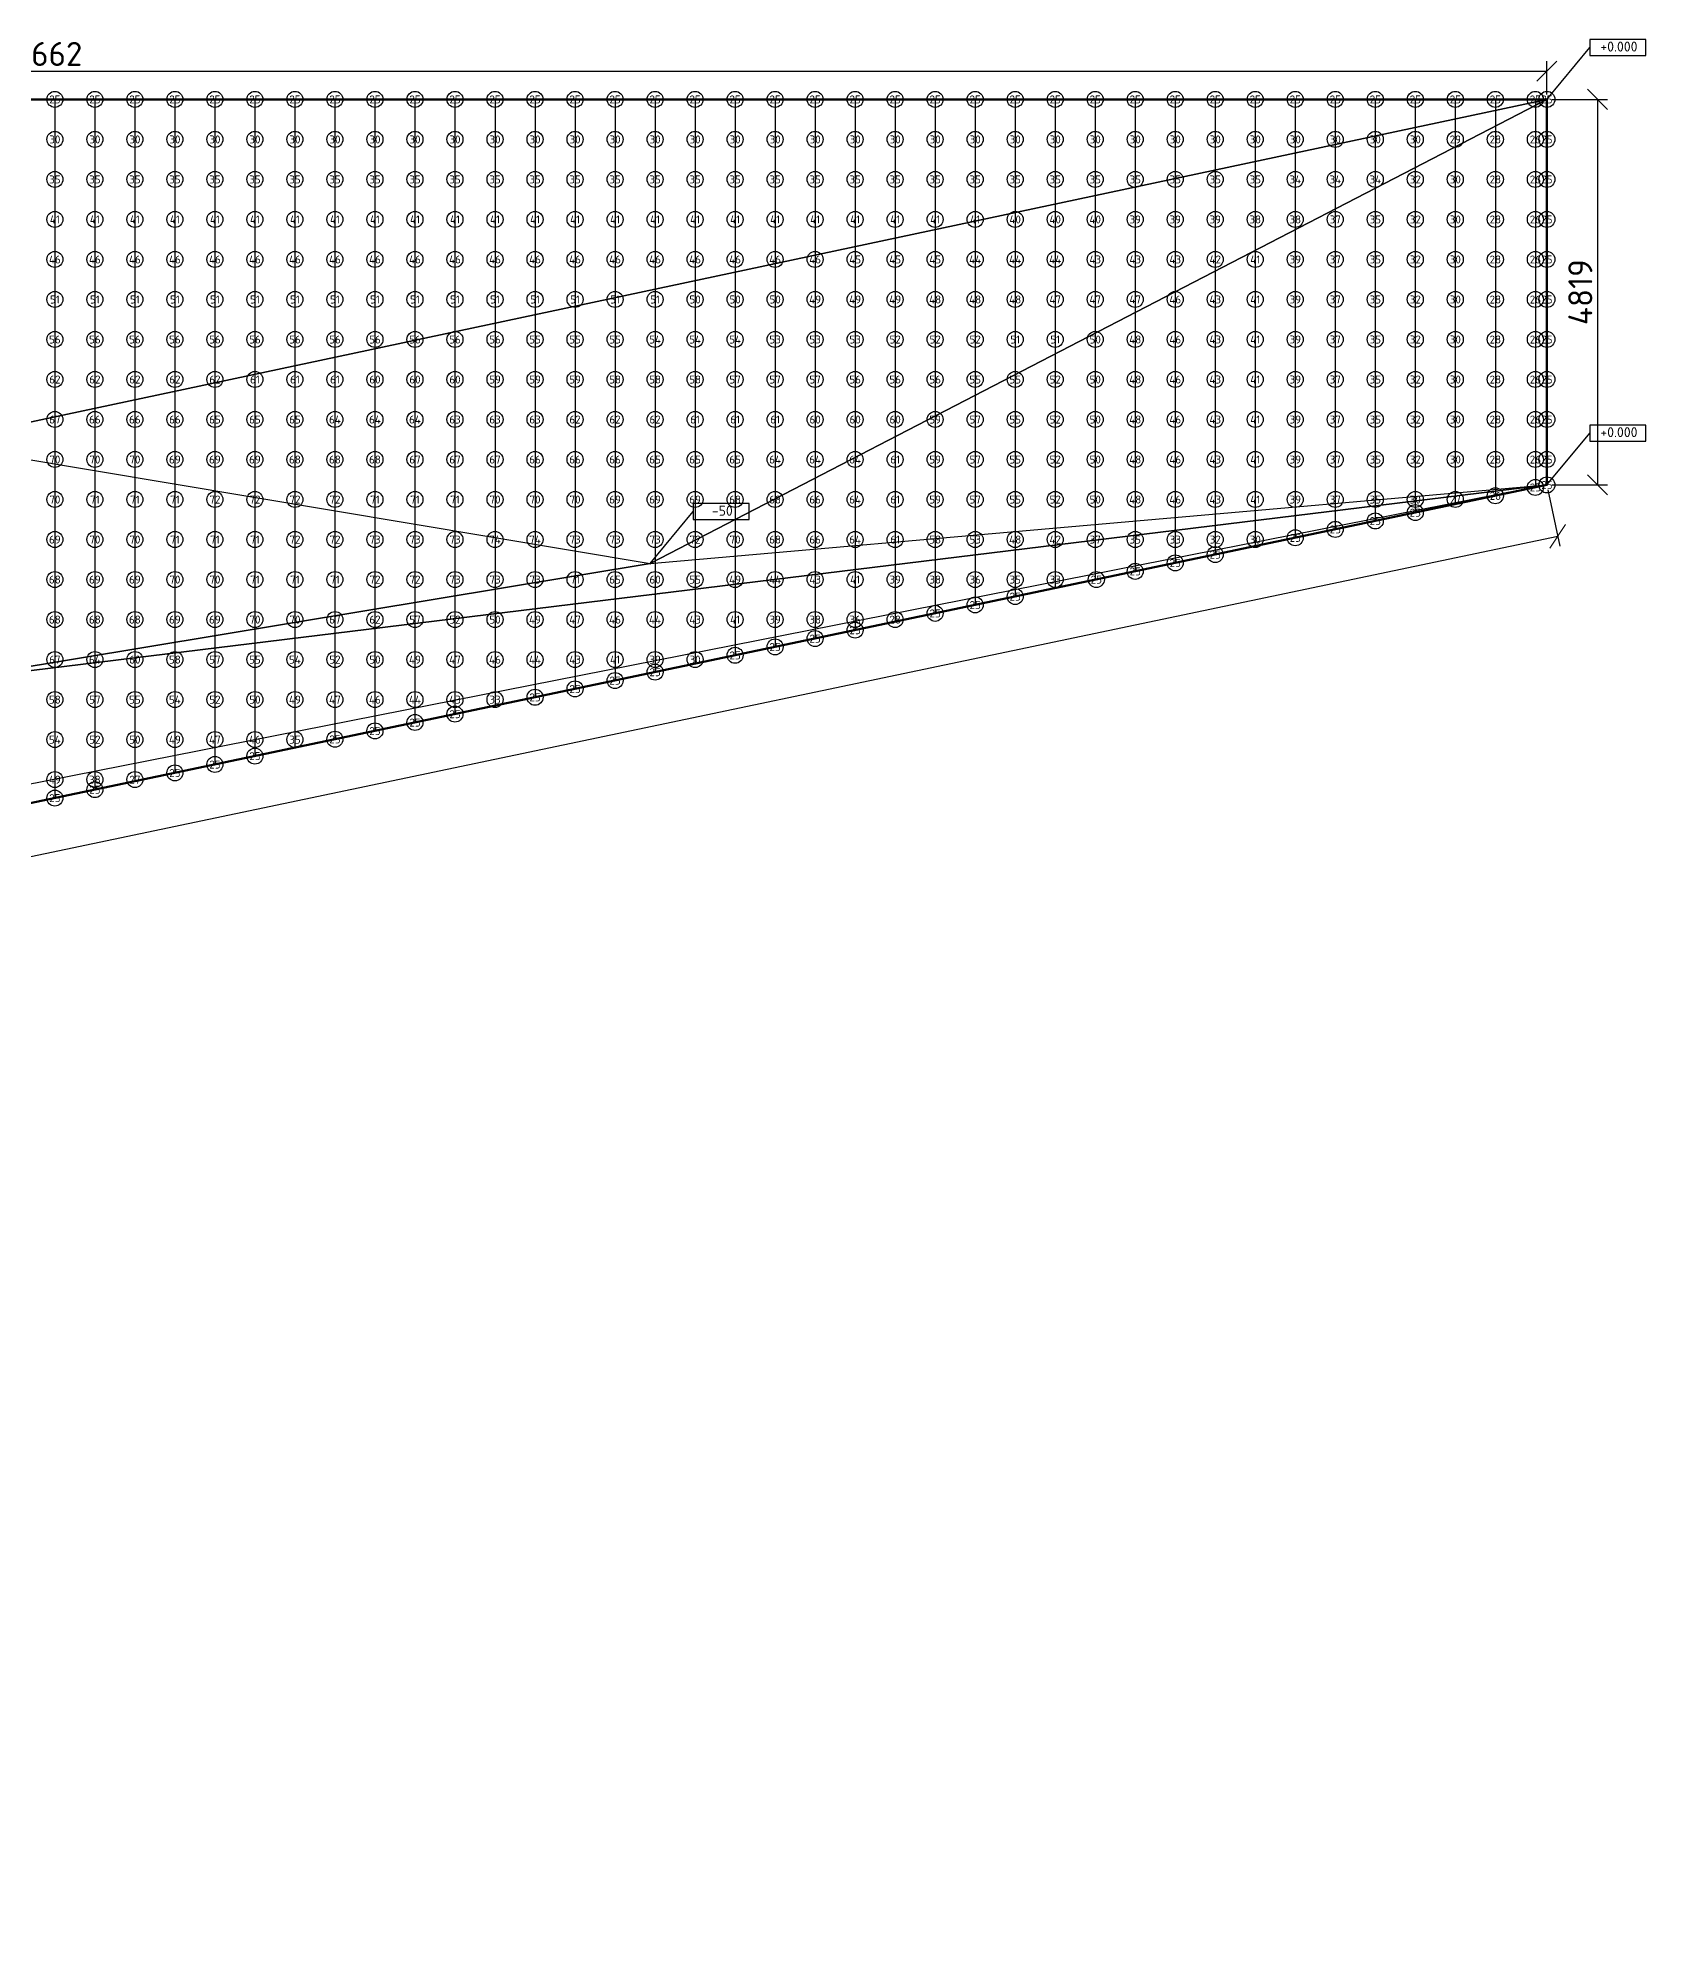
# Model space of a CAD drawing. Header units: millimetres. Extents: x 3543 to 412546, y -146359 to 38454.
# Drawn here: x 280151 to 300239, y -145965 to -122078 of the extents above; entities that cross this region are included whole.
import ezdxf
from ezdxf.enums import TextEntityAlignment as Align

# ---------------------------------------------------------------- set-up
doc = ezdxf.new("R2010")
doc.units = ezdxf.units.MM
doc.layers.add('контур', color=1, linetype='Continuous', lineweight=50)
doc.layers.add('размеры', color=7, linetype='Continuous', lineweight=5)
for name, color, linetype in [('линии_высот', 4, 'Continuous'), ('опоры_текстvb', 7, 'Continuous'), ('опорыvb', 7, 'Continuous'), ('сеткаvb', 8, 'Continuous')]:
    doc.layers.add(name, color=color, linetype=linetype)
doc.styles.add('isocpeur', font='isocpeur.ttf')
doc.dimstyles.new('ISO-25', dxfattribs={"dimtxt": 2.5, "dimasz": 2.5, "dimexe": 1.25, "dimexo": 0.625, "dimtad": 1, "dimdec": 0, "dimtxsty": 'isocpeur', "dimblk": 'OBLIQUE', "dimcen": 2.5, "dimadec": 0, "dimazin": 0, "dimtfac": 1, "dimtdec": 0, "dimtmove": 0, "dimatfit": 3, "dimfxl": 1, "dimarcsym": 0})

# ---------------------------------------------------------------- blocks, each defined once
blk = doc.blocks.new('otmetka_oporvb')
at = {"linetype": 'ByBlock', "lineweight": -2}
blk.add_hatch(color=0, dxfattribs=at).paths.add_polyline_path([(-38, -32, 1), (38, 32, 1)])
at = {"color": 0, "linetype": 'ByBlock', "lineweight": -2}
blk.add_line((0, 0), (2142, 2596), dxfattribs=at)
at = {"color": 0}
blk.add_lwpolyline([(2142, 2196), (4942, 2196), (4942, 2996), (2142, 2996)], close=True, dxfattribs=at)
at = {"color": 0, "linetype": 'ByBlock', "lineweight": -2, "style": 'isocpeur'}
blk.add_attdef('OTM', text='', height=500, dxfattribs=at).set_placement((3600, 2639), align=Align.MIDDLE_CENTER)
blk = doc.blocks.new('opor_symbPRO')
at = {"color": 0, "ltscale": 20}
blk.add_circle((0, 0), 100, dxfattribs=at)
at = {"layer": 'опоры_текстvb', "color": 0, "linetype": 'ByBlock', "lineweight": -2, "style": 'isocpeur'}
blk.add_attdef('COL', text='', height=100, dxfattribs=at).set_placement((0, -1), align=Align.MIDDLE_CENTER)
blk = doc.blocks.new('_OBLIQUE')
at = {"color": 0, "linetype": 'ByBlock'}
blk.add_line((-0.5, -0.5), (0.5, 0.5), dxfattribs=at)
blk = doc.blocks.new('*D53')
at = {"layer": 'Defpoints', "color": 0, "transparency": 16777216}
for p in [(299003, -122488), (261341, -122842), (299003, -122842)]:
    blk.add_point(p, dxfattribs=at)
at = {"layer": 'размеры', "color": 0, "lineweight": -2, "transparency": 16777216}
for p, q in [((261341, -122780), (261341, -122363)), ((261341, -122488), (299003, -122488)), ((299003, -122780), (299003, -122363))]:
    blk.add_line(p, q, dxfattribs=at)
at = {"layer": 'размеры', "color": 0, "lineweight": -2, "transparency": 16777216, "xscale": 250, "yscale": 250, "zscale": 250, "rotation": 180}
blk.add_blockref('_OBLIQUE', (261341, -122488), dxfattribs=at)
at = {"layer": 'размеры', "color": 0, "lineweight": -2, "transparency": 16777216, "xscale": 250, "yscale": 250, "zscale": 250}
blk.add_blockref('_OBLIQUE', (299003, -122488), dxfattribs=at)
at = {"layer": 'размеры', "color": 0, "transparency": 16777216, "insert": (280172, -122275), "char_height": 300, "attachment_point": 5, "style": 'isocpeur'}
blk.add_mtext('37662', dxfattribs=at)
blk = doc.blocks.new('*D48')
at = {"layer": 'Defpoints', "color": 0, "transparency": 16777216}
for p in [(299003, -122842), (299003, -127661), (299634, -127661)]:
    blk.add_point(p, dxfattribs=at)
at = {"layer": 'размеры', "color": 0, "lineweight": -2, "transparency": 16777216}
for p, q in [((299066, -122842), (299759, -122842)), ((299634, -122842), (299634, -127661)), ((299066, -127661), (299759, -127661))]:
    blk.add_line(p, q, dxfattribs=at)
at = {"layer": 'размеры', "color": 0, "lineweight": -2, "transparency": 16777216, "xscale": 250, "yscale": 250, "zscale": 250}
for p, rotation in [((299634, -122842), 90), ((299634, -127661), 270)]:
    blk.add_blockref('_OBLIQUE', p, dxfattribs=dict(at, rotation=rotation))
at = {"layer": 'размеры', "color": 0, "transparency": 16777216, "insert": (299421, -125251), "char_height": 300, "attachment_point": 5, "rotation": 90, "style": 'isocpeur'}
blk.add_mtext('4819', dxfattribs=at)
blk = doc.blocks.new('*D49')
at = {"layer": 'Defpoints', "color": 0, "transparency": 16777216}
for p in [(299003, -127661), (215545, -145174), (215680, -145817)]:
    blk.add_point(p, dxfattribs=at)
at = {"layer": 'размеры', "color": 0, "lineweight": -2, "transparency": 16777216}
for p, q in [((299016, -127722), (299164, -128426)), ((299138, -128304), (215680, -145817)), ((215558, -145235), (215706, -145939))]:
    blk.add_line(p, q, dxfattribs=at)
at = {"layer": 'размеры', "color": 0, "lineweight": -2, "transparency": 16777216, "xscale": 250, "yscale": 250, "zscale": 250}
for p, rotation in [((299138, -128304), 11.85098422200823), ((215680, -145817), 191.8509842220083)]:
    blk.add_blockref('_OBLIQUE', p, dxfattribs=dict(at, rotation=rotation))
at = {"layer": 'размеры', "color": 0, "transparency": 16777216, "insert": (257365, -136852), "char_height": 300, "attachment_point": 5, "rotation": 11.851, "style": 'isocpeur'}
blk.add_mtext('85276', dxfattribs=at)

msp = doc.modelspace()

# ---------------------------------------------------------------- linework, layer by layer
at = {"layer": 'контур', "linetype": 'Continuous'}
msp.add_lwpolyline([(215545, -145173.6), (210858.8, -122842.2), (229841.6, -122842.2), (229841.6, -132939.6), (261341.5, -132939.6), (261341.5, -122842.2), (299003.2, -122842.2), (299003.2, -127660.7)], close=True, dxfattribs=at)
at = {"layer": 'линии_высот'}
for points in [[(261341.5, -122842.2), (278807.8, -127138), (299003.2, -122842.2)], [(278807.8, -127138), (287798.8, -128642.6), (299003.2, -122842.2)], [(287798.8, -128642.6), (299003.2, -127660.7), (299003.2, -122842.2)], [(278805.8, -130132.2), (278807.8, -127138), (287798.8, -128642.6)], [(252298.9, -136875.6), (215545, -145173.6), (299003.2, -127660.7)], [(252298.9, -136875.6), (278805.8, -130132.2), (299003.2, -127660.7)], [(278805.8, -130132.2), (287798.8, -128642.6), (299003.2, -127660.7)]]:
    msp.add_lwpolyline(points, close=True, dxfattribs=at)
at = {"layer": 'сеткаvb'}
for p, q in [((261341.5, -122842.2), (299003.2, -122842.2)), ((280358.8, -122842.2), (280358.8, -131573)), ((280858.8, -122842.2), (280858.8, -131468.1)), ((281358.8, -122842.2), (281358.8, -131363.2)), ((281858.8, -122842.2), (281858.8, -131258.3)), ((282358.8, -122842.2), (282358.8, -131153.4)), ((282858.8, -122842.2), (282858.8, -131048.4)), ((283358.8, -122842.2), (283358.8, -130943.5)), ((283858.8, -122842.2), (283858.8, -130838.6)), ((284358.8, -122842.2), (284358.8, -130733.7)), ((284858.8, -122842.2), (284858.8, -130628.8)), ((285358.8, -122842.2), (285358.8, -130523.8)), ((285858.8, -122842.2), (285858.8, -130418.9)), ((286358.8, -122842.2), (286358.8, -130314)), ((286858.8, -122842.2), (286858.8, -130209.1)), ((287358.8, -122842.2), (287358.8, -130104.2)), ((287858.8, -122842.2), (287858.8, -129999.2)), ((288358.8, -122842.2), (288358.8, -129894.3)), ((288858.8, -122842.2), (288858.8, -129789.4)), ((289358.8, -122842.2), (289358.8, -129684.5)), ((289858.8, -122842.2), (289858.8, -129579.6)), ((290358.8, -122842.2), (290358.8, -129474.6)), ((290858.8, -122842.2), (290858.8, -129369.7)), ((291358.8, -122842.2), (291358.8, -129264.8)), ((291858.8, -122842.2), (291858.8, -129159.9)), ((292358.8, -122842.2), (292358.8, -129055)), ((292858.8, -122842.2), (292858.8, -128950)), ((293358.8, -122842.2), (293358.8, -128845.1)), ((293858.8, -122842.2), (293858.8, -128740.2)), ((294358.8, -122842.2), (294358.8, -128635.3)), ((294858.8, -122842.2), (294858.8, -128530.4)), ((295358.8, -122842.2), (295358.8, -128425.4)), ((295858.8, -122842.2), (295858.8, -128320.5)), ((296358.8, -122842.2), (296358.8, -128215.6)), ((296858.8, -122842.2), (296858.8, -128110.7)), ((297358.8, -122842.2), (297358.8, -128005.8)), ((297858.8, -122842.2), (297858.8, -127900.8)), ((298358.8, -122842.2), (298358.8, -127795.9)), ((298858.8, -122842.2), (298858.8, -127691))]:
    msp.add_line(p, q, dxfattribs=at)
at = {"layer": 'сеткаvb', "linetype": 'Continuous'}
msp.add_line((299003.2, -122842.2), (299003.2, -127660.7), dxfattribs=at)

# ---------------------------------------------------------------- block references
at = {"xscale": 0.25, "yscale": 0.25, "zscale": 0.25}
for p, values in [((299003.2, -122842.2), {'OTM': '+0.000'}), ((299003.2, -127660.7), {'OTM': '+0.000'}), ((287798.8, -128642.6), {'OTM': '-50'})]:
    msp.add_blockref('otmetka_oporvb', p, dxfattribs=at).add_auto_attribs(values)
at = {"layer": 'опорыvb', "color": 1}
for p, values in [((280358.8, -122842.2), {'COL': '25'}), ((280858.8, -122842.2), {'COL': '25'}), ((281358.8, -122842.2), {'COL': '25'}), ((281858.8, -122842.2), {'COL': '25'}), ((282358.8, -122842.2), {'COL': '25'}), ((282858.8, -122842.2), {'COL': '25'}), ((283358.8, -122842.2), {'COL': '25'}), ((283858.8, -122842.2), {'COL': '25'}), ((284358.8, -122842.2), {'COL': '25'}), ((284858.8, -122842.2), {'COL': '25'}), ((285358.8, -122842.2), {'COL': '25'}), ((285858.8, -122842.2), {'COL': '25'}), ((286358.8, -122842.2), {'COL': '25'}), ((286858.8, -122842.2), {'COL': '25'}), ((287358.8, -122842.2), {'COL': '25'}), ((287858.8, -122842.2), {'COL': '25'}), ((288358.8, -122842.2), {'COL': '25'}), ((288858.8, -122842.2), {'COL': '25'}), ((289358.8, -122842.2), {'COL': '25'}), ((289858.8, -122842.2), {'COL': '25'}), ((290358.8, -122842.2), {'COL': '25'}), ((290858.8, -122842.2), {'COL': '25'}), ((291358.8, -122842.2), {'COL': '25'}), ((291858.8, -122842.2), {'COL': '25'}), ((292358.8, -122842.2), {'COL': '25'}), ((292858.8, -122842.2), {'COL': '25'}), ((293358.8, -122842.2), {'COL': '25'}), ((293858.8, -122842.2), {'COL': '25'}), ((294358.8, -122842.2), {'COL': '25'}), ((294858.8, -122842.2), {'COL': '25'}), ((295358.8, -122842.2), {'COL': '25'}), ((295858.8, -122842.2), {'COL': '25'}), ((296358.8, -122842.2), {'COL': '25'}), ((296858.8, -122842.2), {'COL': '25'}), ((297358.8, -122842.2), {'COL': '25'}), ((297858.8, -122842.2), {'COL': '25'}), ((298358.8, -122842.2), {'COL': '25'}), ((298858.8, -122842.2), {'COL': '25'}), ((299003.2, -122842.2), {'COL': '25'}), ((280358.8, -123342.2), {'COL': '30'}), ((280858.8, -123342.2), {'COL': '30'}), ((281358.8, -123342.2), {'COL': '30'}), ((281858.8, -123342.2), {'COL': '30'}), ((282358.8, -123342.2), {'COL': '30'}), ((282858.8, -123342.2), {'COL': '30'}), ((283358.8, -123342.2), {'COL': '30'}), ((283858.8, -123342.2), {'COL': '30'}), ((284358.8, -123342.2), {'COL': '30'}), ((284858.8, -123342.2), {'COL': '30'}), ((285358.8, -123342.2), {'COL': '30'}), ((285858.8, -123342.2), {'COL': '30'}), ((286358.8, -123342.2), {'COL': '30'}), ((286858.8, -123342.2), {'COL': '30'}), ((287358.8, -123342.2), {'COL': '30'}), ((287858.8, -123342.2), {'COL': '30'}), ((288358.8, -123342.2), {'COL': '30'}), ((288858.8, -123342.2), {'COL': '30'}), ((289358.8, -123342.2), {'COL': '30'}), ((289858.8, -123342.2), {'COL': '30'}), ((290358.8, -123342.2), {'COL': '30'}), ((290858.8, -123342.2), {'COL': '30'}), ((291358.8, -123342.2), {'COL': '30'}), ((291858.8, -123342.2), {'COL': '30'}), ((292358.8, -123342.2), {'COL': '30'}), ((292858.8, -123342.2), {'COL': '30'}), ((293358.8, -123342.2), {'COL': '30'}), ((293858.8, -123342.2), {'COL': '30'}), ((294358.8, -123342.2), {'COL': '30'}), ((294858.8, -123342.2), {'COL': '30'}), ((295358.8, -123342.2), {'COL': '30'}), ((295858.8, -123342.2), {'COL': '30'}), ((296358.8, -123342.2), {'COL': '30'}), ((296858.8, -123342.2), {'COL': '30'}), ((297358.8, -123342.2), {'COL': '30'}), ((297858.8, -123342.2), {'COL': '29'}), ((298358.8, -123342.2), {'COL': '28'}), ((298858.8, -123342.2), {'COL': '26'}), ((299003.2, -123342.2), {'COL': '25'}), ((295858.8, -123842.2), {'COL': '34'}), ((296358.8, -123842.2), {'COL': '34'}), ((296858.8, -123842.2), {'COL': '34'}), ((297358.8, -123842.2), {'COL': '32'}), ((297858.8, -123842.2), {'COL': '30'}), ((298358.8, -123842.2), {'COL': '28'}), ((298858.8, -123842.2), {'COL': '26'}), ((299003.2, -123842.2), {'COL': '25'}), ((297358.8, -124342.2), {'COL': '32'}), ((297858.8, -124342.2), {'COL': '30'}), ((298358.8, -124342.2), {'COL': '28'}), ((298858.8, -124342.2), {'COL': '26'}), ((299003.2, -124342.2), {'COL': '25'}), ((297358.8, -124842.2), {'COL': '32'}), ((297858.8, -124842.2), {'COL': '30'}), ((298358.8, -124842.2), {'COL': '28'}), ((298858.8, -124842.2), {'COL': '26'}), ((299003.2, -124842.2), {'COL': '25'}), ((297358.8, -125342.2), {'COL': '32'}), ((297858.8, -125342.2), {'COL': '30'}), ((298358.8, -125342.2), {'COL': '28'}), ((298858.8, -125342.2), {'COL': '26'}), ((299003.2, -125342.2), {'COL': '25'}), ((297358.8, -125842.2), {'COL': '32'}), ((297858.8, -125842.2), {'COL': '30'}), ((298358.8, -125842.2), {'COL': '28'}), ((298858.8, -125842.2), {'COL': '26'}), ((299003.2, -125842.2), {'COL': '25'}), ((297358.8, -126342.2), {'COL': '32'}), ((297858.8, -126342.2), {'COL': '30'}), ((298358.8, -126342.2), {'COL': '28'}), ((298858.8, -126342.2), {'COL': '26'}), ((299003.2, -126342.2), {'COL': '25'}), ((297358.8, -126842.2), {'COL': '32'}), ((297858.8, -126842.2), {'COL': '30'}), ((298358.8, -126842.2), {'COL': '28'}), ((298858.8, -126842.2), {'COL': '26'}), ((299003.2, -126842.2), {'COL': '25'}), ((297358.8, -127342.2), {'COL': '32'}), ((297858.8, -127342.2), {'COL': '30'}), ((298358.8, -127342.2), {'COL': '28'}), ((298858.8, -127342.2), {'COL': '26'}), ((299003.2, -127342.2), {'COL': '25'}), ((297358.8, -127842.2), {'COL': '30'}), ((297858.8, -127842.2), {'COL': '27'}), ((298358.8, -127795.9), {'COL': '26'}), ((298858.8, -127691), {'COL': '25'}), ((299003.2, -127660.7), {'COL': '25'}), ((296858.8, -128110.7), {'COL': '25'}), ((297358.8, -128005.8), {'COL': '25'}), ((294358.8, -128342.2), {'COL': '33'}), ((294858.8, -128342.2), {'COL': '32'}), ((295358.8, -128342.2), {'COL': '30'}), ((295858.8, -128320.5), {'COL': '25'}), ((296358.8, -128215.6), {'COL': '25'}), ((294858.8, -128530.4), {'COL': '25'}), ((292858.8, -128842.2), {'COL': '33'}), ((293372.9, -128842.2), {'COL': '25'}), ((293858.8, -128740.2), {'COL': '25'}), ((294358.8, -128635.3), {'COL': '25'}), ((292358.8, -129055), {'COL': '25'}), ((291358.8, -129264.8), {'COL': '25'}), ((291858.8, -129159.9), {'COL': '25'}), ((290358.8, -129474.6), {'COL': '25'}), ((290858.8, -129342.2), {'COL': '28'}), ((288858.8, -129789.4), {'COL': '25'}), ((289358.8, -129684.5), {'COL': '25'}), ((289858.8, -129579.6), {'COL': '25'}), ((287858.8, -129999.2), {'COL': '25'}), ((288358.8, -129842.2), {'COL': '30'}), ((286858.8, -130209.1), {'COL': '25'}), ((287358.8, -130104.2), {'COL': '25'}), ((285858.8, -130342.2), {'COL': '33'}), ((286358.8, -130314), {'COL': '25'}), ((284358.8, -130733.7), {'COL': '25'}), ((284858.8, -130628.8), {'COL': '25'}), ((285358.8, -130523.8), {'COL': '25'}), ((283858.8, -130838.6), {'COL': '25'}), ((282358.8, -131153.4), {'COL': '25'}), ((282858.8, -131048.4), {'COL': '25'}), ((280858.8, -131468.1), {'COL': '25'}), ((281358.8, -131342.2), {'COL': '27'}), ((281858.8, -131258.3), {'COL': '25'}), ((280358.8, -131573), {'COL': '25'})]:
    msp.add_blockref('opor_symbPRO', p, dxfattribs=at).add_auto_attribs(values)
at = {"layer": 'опорыvb', "color": 92}
for p, values in [((280358.8, -123842.2), {'COL': '35'}), ((280858.8, -123842.2), {'COL': '35'}), ((281358.8, -123842.2), {'COL': '35'}), ((281858.8, -123842.2), {'COL': '35'}), ((282358.8, -123842.2), {'COL': '35'}), ((282858.8, -123842.2), {'COL': '35'}), ((283358.8, -123842.2), {'COL': '35'}), ((283858.8, -123842.2), {'COL': '35'}), ((284358.8, -123842.2), {'COL': '35'}), ((284858.8, -123842.2), {'COL': '35'}), ((285358.8, -123842.2), {'COL': '35'}), ((285858.8, -123842.2), {'COL': '35'}), ((286358.8, -123842.2), {'COL': '35'}), ((286858.8, -123842.2), {'COL': '35'}), ((287358.8, -123842.2), {'COL': '35'}), ((287858.8, -123842.2), {'COL': '35'}), ((288358.8, -123842.2), {'COL': '35'}), ((288858.8, -123842.2), {'COL': '35'}), ((289358.8, -123842.2), {'COL': '35'}), ((289858.8, -123842.2), {'COL': '35'}), ((290358.8, -123842.2), {'COL': '35'}), ((290858.8, -123842.2), {'COL': '35'}), ((291358.8, -123842.2), {'COL': '35'}), ((291858.8, -123842.2), {'COL': '35'}), ((292358.8, -123842.2), {'COL': '35'}), ((292858.8, -123842.2), {'COL': '35'}), ((293358.8, -123842.2), {'COL': '35'}), ((293858.8, -123842.2), {'COL': '35'}), ((294358.8, -123842.2), {'COL': '35'}), ((294858.8, -123842.2), {'COL': '35'}), ((295358.8, -123842.2), {'COL': '35'}), ((280358.8, -124342.2), {'COL': '41'}), ((280858.8, -124342.2), {'COL': '41'}), ((281358.8, -124342.2), {'COL': '41'}), ((281858.8, -124342.2), {'COL': '41'}), ((282358.8, -124342.2), {'COL': '41'}), ((282858.8, -124342.2), {'COL': '41'}), ((283358.8, -124342.2), {'COL': '41'}), ((283858.8, -124342.2), {'COL': '41'}), ((284358.8, -124342.2), {'COL': '41'}), ((284858.8, -124342.2), {'COL': '41'}), ((285358.8, -124342.2), {'COL': '41'}), ((285858.8, -124342.2), {'COL': '41'}), ((286358.8, -124342.2), {'COL': '41'}), ((286858.8, -124342.2), {'COL': '41'}), ((287358.8, -124342.2), {'COL': '41'}), ((287858.8, -124342.2), {'COL': '41'}), ((288358.8, -124342.2), {'COL': '41'}), ((288858.8, -124342.2), {'COL': '41'}), ((289358.8, -124342.2), {'COL': '41'}), ((289858.8, -124342.2), {'COL': '41'}), ((290358.8, -124342.2), {'COL': '41'}), ((290858.8, -124342.2), {'COL': '41'}), ((291358.8, -124342.2), {'COL': '41'}), ((291858.8, -124342.2), {'COL': '41'}), ((292358.8, -124342.2), {'COL': '40'}), ((292858.8, -124342.2), {'COL': '40'}), ((293358.8, -124342.2), {'COL': '40'}), ((293858.8, -124342.2), {'COL': '39'}), ((294358.8, -124342.2), {'COL': '39'}), ((294858.8, -124342.2), {'COL': '39'}), ((295358.8, -124342.2), {'COL': '38'}), ((295858.8, -124342.2), {'COL': '38'}), ((296358.8, -124342.2), {'COL': '37'}), ((296858.8, -124342.2), {'COL': '35'}), ((280358.8, -124842.2), {'COL': '46'}), ((280858.8, -124842.2), {'COL': '46'}), ((281358.8, -124842.2), {'COL': '46'}), ((281858.8, -124842.2), {'COL': '46'}), ((282358.8, -124842.2), {'COL': '46'}), ((282858.8, -124842.2), {'COL': '46'}), ((283358.8, -124842.2), {'COL': '46'}), ((283858.8, -124842.2), {'COL': '46'}), ((284358.8, -124842.2), {'COL': '46'}), ((284858.8, -124842.2), {'COL': '46'}), ((285358.8, -124842.2), {'COL': '46'}), ((285858.8, -124842.2), {'COL': '46'}), ((286358.8, -124842.2), {'COL': '46'}), ((286858.8, -124842.2), {'COL': '46'}), ((287358.8, -124842.2), {'COL': '46'}), ((287858.8, -124842.2), {'COL': '46'}), ((288358.8, -124842.2), {'COL': '46'}), ((288858.8, -124842.2), {'COL': '46'}), ((289358.8, -124842.2), {'COL': '46'}), ((289858.8, -124842.2), {'COL': '46'}), ((290358.8, -124842.2), {'COL': '45'}), ((290858.8, -124842.2), {'COL': '45'}), ((291358.8, -124842.2), {'COL': '45'}), ((291858.8, -124842.2), {'COL': '44'}), ((292358.8, -124842.2), {'COL': '44'}), ((292858.8, -124842.2), {'COL': '44'}), ((293358.8, -124842.2), {'COL': '43'}), ((293858.8, -124842.2), {'COL': '43'}), ((294358.8, -124842.2), {'COL': '43'}), ((294858.8, -124842.2), {'COL': '42'}), ((295358.8, -124842.2), {'COL': '41'}), ((295858.8, -124842.2), {'COL': '39'}), ((296358.8, -124842.2), {'COL': '37'}), ((296858.8, -124842.2), {'COL': '35'}), ((289858.8, -125342.2), {'COL': '49'}), ((290358.8, -125342.2), {'COL': '49'}), ((290858.8, -125342.2), {'COL': '49'}), ((291358.8, -125342.2), {'COL': '48'}), ((291858.8, -125342.2), {'COL': '48'}), ((292358.8, -125342.2), {'COL': '48'}), ((292858.8, -125342.2), {'COL': '47'}), ((293358.8, -125342.2), {'COL': '47'}), ((293858.8, -125342.2), {'COL': '47'}), ((294358.8, -125342.2), {'COL': '46'}), ((294858.8, -125342.2), {'COL': '43'}), ((295358.8, -125342.2), {'COL': '41'}), ((295858.8, -125342.2), {'COL': '39'}), ((296358.8, -125342.2), {'COL': '37'}), ((296858.8, -125342.2), {'COL': '35'}), ((293858.8, -125842.2), {'COL': '48'}), ((294358.8, -125842.2), {'COL': '46'}), ((294858.8, -125842.2), {'COL': '43'}), ((295358.8, -125842.2), {'COL': '41'}), ((295858.8, -125842.2), {'COL': '39'}), ((296358.8, -125842.2), {'COL': '37'}), ((296858.8, -125842.2), {'COL': '35'}), ((293858.8, -126342.2), {'COL': '48'}), ((294358.8, -126342.2), {'COL': '46'}), ((294858.8, -126342.2), {'COL': '43'}), ((295358.8, -126342.2), {'COL': '41'}), ((295858.8, -126342.2), {'COL': '39'}), ((296358.8, -126342.2), {'COL': '37'}), ((296858.8, -126342.2), {'COL': '35'}), ((293858.8, -126842.2), {'COL': '48'}), ((294358.8, -126842.2), {'COL': '46'}), ((294858.8, -126842.2), {'COL': '43'}), ((295358.8, -126842.2), {'COL': '41'}), ((295858.8, -126842.2), {'COL': '39'}), ((296358.8, -126842.2), {'COL': '37'}), ((296858.8, -126842.2), {'COL': '35'}), ((293858.8, -127342.2), {'COL': '48'}), ((294358.8, -127342.2), {'COL': '46'}), ((294858.8, -127342.2), {'COL': '43'}), ((295358.8, -127342.2), {'COL': '41'}), ((295858.8, -127342.2), {'COL': '39'}), ((296358.8, -127342.2), {'COL': '37'}), ((296858.8, -127342.2), {'COL': '35'}), ((293858.8, -127842.2), {'COL': '48'}), ((294358.8, -127842.2), {'COL': '46'}), ((294858.8, -127842.2), {'COL': '43'}), ((295358.8, -127842.2), {'COL': '41'}), ((295858.8, -127842.2), {'COL': '39'}), ((296358.8, -127842.2), {'COL': '37'}), ((296858.8, -127842.2), {'COL': '35'}), ((292358.8, -128342.2), {'COL': '48'}), ((292858.8, -128342.2), {'COL': '42'}), ((293358.8, -128342.2), {'COL': '37'}), ((293858.8, -128342.2), {'COL': '35'}), ((288858.8, -128842.2), {'COL': '49'}), ((289358.8, -128842.2), {'COL': '44'}), ((289858.8, -128842.2), {'COL': '43'}), ((290358.8, -128842.2), {'COL': '41'}), ((290858.8, -128842.2), {'COL': '39'}), ((291358.8, -128842.2), {'COL': '38'}), ((291858.8, -128842.2), {'COL': '36'}), ((292358.8, -128842.2), {'COL': '35'}), ((286358.8, -129342.2), {'COL': '49'}), ((286858.8, -129342.2), {'COL': '47'}), ((287358.8, -129342.2), {'COL': '46'}), ((287858.8, -129342.2), {'COL': '44'}), ((288358.8, -129342.2), {'COL': '43'}), ((288858.8, -129342.2), {'COL': '41'}), ((289358.8, -129342.2), {'COL': '39'}), ((289858.8, -129342.2), {'COL': '38'}), ((290358.8, -129342.2), {'COL': '36'}), ((284858.8, -129842.2), {'COL': '49'}), ((285358.8, -129842.2), {'COL': '47'}), ((285858.8, -129842.2), {'COL': '46'}), ((286358.8, -129842.2), {'COL': '44'}), ((286858.8, -129842.2), {'COL': '43'}), ((287358.8, -129842.2), {'COL': '41'}), ((287858.8, -129842.2), {'COL': '39'}), ((283358.8, -130342.2), {'COL': '49'}), ((283858.8, -130342.2), {'COL': '47'}), ((284358.8, -130342.2), {'COL': '46'}), ((284858.8, -130342.2), {'COL': '44'}), ((285358.8, -130342.2), {'COL': '43'}), ((281858.8, -130842.2), {'COL': '49'}), ((282358.8, -130842.2), {'COL': '47'}), ((282858.8, -130842.2), {'COL': '46'}), ((283358.8, -130842.2), {'COL': '35'}), ((280358.8, -131342.2), {'COL': '49'}), ((280858.8, -131342.2), {'COL': '38'})]:
    msp.add_blockref('opor_symbPRO', p, dxfattribs=at).add_auto_attribs(values)
at = {"layer": 'опорыvb', "color": 131}
for p, values in [((280358.8, -125342.2), {'COL': '51'}), ((280858.8, -125342.2), {'COL': '51'}), ((281358.8, -125342.2), {'COL': '51'}), ((281858.8, -125342.2), {'COL': '51'}), ((282358.8, -125342.2), {'COL': '51'}), ((282858.8, -125342.2), {'COL': '51'}), ((283358.8, -125342.2), {'COL': '51'}), ((283858.8, -125342.2), {'COL': '51'}), ((284358.8, -125342.2), {'COL': '51'}), ((284858.8, -125342.2), {'COL': '51'}), ((285358.8, -125342.2), {'COL': '51'}), ((285858.8, -125342.2), {'COL': '51'}), ((286358.8, -125342.2), {'COL': '51'}), ((286858.8, -125342.2), {'COL': '51'}), ((287358.8, -125342.2), {'COL': '51'}), ((287858.8, -125342.2), {'COL': '51'}), ((288358.8, -125342.2), {'COL': '50'}), ((288858.8, -125342.2), {'COL': '50'}), ((289358.8, -125342.2), {'COL': '50'}), ((280358.8, -125842.2), {'COL': '56'}), ((280858.8, -125842.2), {'COL': '56'}), ((281358.8, -125842.2), {'COL': '56'}), ((281858.8, -125842.2), {'COL': '56'}), ((282358.8, -125842.2), {'COL': '56'}), ((282858.8, -125842.2), {'COL': '56'}), ((283358.8, -125842.2), {'COL': '56'}), ((283858.8, -125842.2), {'COL': '56'}), ((284358.8, -125842.2), {'COL': '56'}), ((284858.8, -125842.2), {'COL': '56'}), ((285358.8, -125842.2), {'COL': '56'}), ((285858.8, -125842.2), {'COL': '56'}), ((286358.8, -125842.2), {'COL': '55'}), ((286858.8, -125842.2), {'COL': '55'}), ((287358.8, -125842.2), {'COL': '55'}), ((287858.8, -125842.2), {'COL': '54'}), ((288358.8, -125842.2), {'COL': '54'}), ((288858.8, -125842.2), {'COL': '54'}), ((289358.8, -125842.2), {'COL': '53'}), ((289858.8, -125842.2), {'COL': '53'}), ((290358.8, -125842.2), {'COL': '53'}), ((290858.8, -125842.2), {'COL': '52'}), ((291358.8, -125842.2), {'COL': '52'}), ((291858.8, -125842.2), {'COL': '52'}), ((292358.8, -125842.2), {'COL': '51'}), ((292858.8, -125842.2), {'COL': '51'}), ((293358.8, -125842.2), {'COL': '50'}), ((280358.8, -126342.2), {'COL': '62'}), ((280858.8, -126342.2), {'COL': '62'}), ((281358.8, -126342.2), {'COL': '62'}), ((281858.8, -126342.2), {'COL': '62'}), ((282358.8, -126342.2), {'COL': '62'}), ((282858.8, -126342.2), {'COL': '61'}), ((283358.8, -126342.2), {'COL': '61'}), ((283858.8, -126342.2), {'COL': '61'}), ((284358.8, -126342.2), {'COL': '60'}), ((284858.8, -126342.2), {'COL': '60'}), ((285358.8, -126342.2), {'COL': '60'}), ((285858.8, -126342.2), {'COL': '59'}), ((286358.8, -126342.2), {'COL': '59'}), ((286858.8, -126342.2), {'COL': '59'}), ((287358.8, -126342.2), {'COL': '58'}), ((287858.8, -126342.2), {'COL': '58'}), ((288358.8, -126342.2), {'COL': '58'}), ((288858.8, -126342.2), {'COL': '57'}), ((289358.8, -126342.2), {'COL': '57'}), ((289858.8, -126342.2), {'COL': '57'}), ((290358.8, -126342.2), {'COL': '56'}), ((290858.8, -126342.2), {'COL': '56'}), ((291358.8, -126342.2), {'COL': '56'}), ((291858.8, -126342.2), {'COL': '55'}), ((292358.8, -126342.2), {'COL': '55'}), ((292858.8, -126342.2), {'COL': '52'}), ((293358.8, -126342.2), {'COL': '50'}), ((280358.8, -126842.2), {'COL': '67'}), ((280858.8, -126842.2), {'COL': '66'}), ((281358.8, -126842.2), {'COL': '66'}), ((281858.8, -126842.2), {'COL': '66'}), ((282358.8, -126842.2), {'COL': '65'}), ((282858.8, -126842.2), {'COL': '65'}), ((283358.8, -126842.2), {'COL': '65'}), ((283858.8, -126842.2), {'COL': '64'}), ((284358.8, -126842.2), {'COL': '64'}), ((284858.8, -126842.2), {'COL': '64'}), ((285358.8, -126842.2), {'COL': '63'}), ((285858.8, -126842.2), {'COL': '63'}), ((286358.8, -126842.2), {'COL': '63'}), ((286858.8, -126842.2), {'COL': '62'}), ((287358.8, -126842.2), {'COL': '62'}), ((287858.8, -126842.2), {'COL': '62'}), ((288358.8, -126842.2), {'COL': '61'}), ((288858.8, -126842.2), {'COL': '61'}), ((289358.8, -126842.2), {'COL': '61'}), ((289858.8, -126842.2), {'COL': '60'}), ((290358.8, -126842.2), {'COL': '60'}), ((290858.8, -126842.2), {'COL': '60'}), ((291358.8, -126842.2), {'COL': '59'}), ((291858.8, -126842.2), {'COL': '57'}), ((292358.8, -126842.2), {'COL': '55'}), ((292858.8, -126842.2), {'COL': '52'}), ((293358.8, -126842.2), {'COL': '50'}), ((280358.8, -127342.2), {'COL': '70'}), ((280858.8, -127342.2), {'COL': '70'}), ((281358.8, -127342.2), {'COL': '70'}), ((281858.8, -127342.2), {'COL': '69'}), ((282358.8, -127342.2), {'COL': '69'}), ((282858.8, -127342.2), {'COL': '69'}), ((283358.8, -127342.2), {'COL': '68'}), ((283858.8, -127342.2), {'COL': '68'}), ((284358.8, -127342.2), {'COL': '68'}), ((284858.8, -127342.2), {'COL': '67'}), ((285358.8, -127342.2), {'COL': '67'}), ((285858.8, -127342.2), {'COL': '67'}), ((286358.8, -127342.2), {'COL': '66'}), ((286858.8, -127342.2), {'COL': '66'}), ((287358.8, -127342.2), {'COL': '66'}), ((287858.8, -127342.2), {'COL': '65'}), ((288358.8, -127342.2), {'COL': '65'}), ((288858.8, -127342.2), {'COL': '65'}), ((289358.8, -127342.2), {'COL': '64'}), ((289858.8, -127342.2), {'COL': '64'}), ((290358.8, -127342.2), {'COL': '64'}), ((290858.8, -127342.2), {'COL': '61'}), ((291358.8, -127342.2), {'COL': '59'}), ((291858.8, -127342.2), {'COL': '57'}), ((292358.8, -127342.2), {'COL': '55'}), ((292858.8, -127342.2), {'COL': '52'}), ((293358.8, -127342.2), {'COL': '50'}), ((280358.8, -127842.2), {'COL': '70'}), ((280858.8, -127842.2), {'COL': '71'}), ((281358.8, -127842.2), {'COL': '71'}), ((281858.8, -127842.2), {'COL': '71'}), ((282358.8, -127842.2), {'COL': '72'}), ((282858.8, -127842.2), {'COL': '72'}), ((283358.8, -127842.2), {'COL': '72'}), ((283858.8, -127842.2), {'COL': '72'}), ((284358.8, -127842.2), {'COL': '71'}), ((284858.8, -127842.2), {'COL': '71'}), ((285358.8, -127842.2), {'COL': '71'}), ((285858.8, -127842.2), {'COL': '70'}), ((286358.8, -127842.2), {'COL': '70'}), ((286858.8, -127842.2), {'COL': '70'}), ((287358.8, -127842.2), {'COL': '69'}), ((287858.8, -127842.2), {'COL': '69'}), ((288358.8, -127842.2), {'COL': '69'}), ((288858.8, -127842.2), {'COL': '68'}), ((289358.8, -127842.2), {'COL': '68'}), ((289858.8, -127842.2), {'COL': '66'}), ((290358.8, -127842.2), {'COL': '64'}), ((290858.8, -127842.2), {'COL': '61'}), ((291358.8, -127842.2), {'COL': '59'}), ((291858.8, -127842.2), {'COL': '57'}), ((292358.8, -127842.2), {'COL': '55'}), ((292858.8, -127842.2), {'COL': '52'}), ((293358.8, -127842.2), {'COL': '50'}), ((280358.8, -128342.2), {'COL': '69'}), ((280858.8, -128342.2), {'COL': '70'}), ((281358.8, -128342.2), {'COL': '70'}), ((281858.8, -128342.2), {'COL': '71'}), ((282358.8, -128342.2), {'COL': '71'}), ((282858.8, -128342.2), {'COL': '71'}), ((283358.8, -128342.2), {'COL': '72'}), ((283858.8, -128342.2), {'COL': '72'}), ((284358.8, -128342.2), {'COL': '73'}), ((284858.8, -128342.2), {'COL': '73'}), ((285358.8, -128342.2), {'COL': '73'}), ((285858.8, -128342.2), {'COL': '74'}), ((286358.8, -128342.2), {'COL': '74'}), ((286858.8, -128342.2), {'COL': '73'}), ((287358.8, -128342.2), {'COL': '73'}), ((287858.8, -128342.2), {'COL': '73'}), ((288358.8, -128342.2), {'COL': '72'}), ((288858.8, -128342.2), {'COL': '70'}), ((289358.8, -128342.2), {'COL': '68'}), ((289858.8, -128342.2), {'COL': '66'}), ((290358.8, -128342.2), {'COL': '64'}), ((290858.8, -128342.2), {'COL': '61'}), ((291358.8, -128342.2), {'COL': '58'}), ((291858.8, -128342.2), {'COL': '53'}), ((280358.8, -128842.2), {'COL': '68'}), ((280858.8, -128842.2), {'COL': '69'}), ((281358.8, -128842.2), {'COL': '69'}), ((281858.8, -128842.2), {'COL': '70'}), ((282358.8, -128842.2), {'COL': '70'}), ((282858.8, -128842.2), {'COL': '71'}), ((283358.8, -128842.2), {'COL': '71'}), ((283858.8, -128842.2), {'COL': '71'}), ((284358.8, -128842.2), {'COL': '72'}), ((284858.8, -128842.2), {'COL': '72'}), ((285358.8, -128842.2), {'COL': '73'}), ((285858.8, -128842.2), {'COL': '73'}), ((286358.8, -128842.2), {'COL': '73'}), ((286858.8, -128842.2), {'COL': '71'}), ((287358.8, -128842.2), {'COL': '65'}), ((287858.8, -128842.2), {'COL': '60'}), ((288358.8, -128842.2), {'COL': '55'}), ((280358.8, -129342.2), {'COL': '68'}), ((280858.8, -129342.2), {'COL': '68'}), ((281358.8, -129342.2), {'COL': '68'}), ((281858.8, -129342.2), {'COL': '69'}), ((282358.8, -129342.2), {'COL': '69'}), ((282858.8, -129342.2), {'COL': '70'}), ((283358.8, -129342.2), {'COL': '70'}), ((283858.8, -129342.2), {'COL': '67'}), ((284358.8, -129342.2), {'COL': '62'}), ((284858.8, -129342.2), {'COL': '57'}), ((285358.8, -129342.2), {'COL': '52'}), ((285858.8, -129342.2), {'COL': '50'}), ((280358.8, -129842.2), {'COL': '67'}), ((280858.8, -129842.2), {'COL': '64'}), ((281358.8, -129842.2), {'COL': '60'}), ((281858.8, -129842.2), {'COL': '58'}), ((282358.8, -129842.2), {'COL': '57'}), ((282858.8, -129842.2), {'COL': '55'}), ((283358.8, -129842.2), {'COL': '54'}), ((283858.8, -129842.2), {'COL': '52'}), ((284358.8, -129842.2), {'COL': '50'}), ((280358.8, -130342.2), {'COL': '58'}), ((280858.8, -130342.2), {'COL': '57'}), ((281358.8, -130342.2), {'COL': '55'}), ((281858.8, -130342.2), {'COL': '54'}), ((282358.8, -130342.2), {'COL': '52'}), ((282858.8, -130342.2), {'COL': '50'}), ((280358.8, -130842.2), {'COL': '54'}), ((280858.8, -130842.2), {'COL': '52'}), ((281358.8, -130842.2), {'COL': '50'})]:
    msp.add_blockref('opor_symbPRO', p, dxfattribs=at).add_auto_attribs(values)

# ---------------------------------------------------------------- dimensions: what is measured, and where the dimension line sits
at = {"layer": 'размеры'}
dim = msp.add_linear_dim(base=(299003.2, -122487.8), p1=(261341.5, -122842.2), p2=(299003.2, -122842.2), dimstyle='ISO-25', dxfattribs=at)
dim.commit()
dim.dimension.update_dxf_attribs({"geometry": '*D53', "text_midpoint": (280172.3, -122275.3)})
dim = msp.add_linear_dim(base=(299633.7525, -127660.7137), p1=(299003.1704, -122842.1596), p2=(299003.1704, -127660.7137), angle=90, dimstyle='ISO-25', dxfattribs=at)
dim.commit()
dim.dimension.update_dxf_attribs({"geometry": '*D48', "text_midpoint": (299421.2525, -125251.4366)})
dim = msp.add_aligned_dim(p1=(299003.2, -127660.7), p2=(215545, -145173.6), distance=657, dimstyle='ISO-25', dxfattribs=at)
dim.commit()
dim.dimension.update_dxf_attribs({"geometry": '*D49', "text_midpoint": (257365.4, -136852.1)})

doc.saveas('drawing.dxf')
